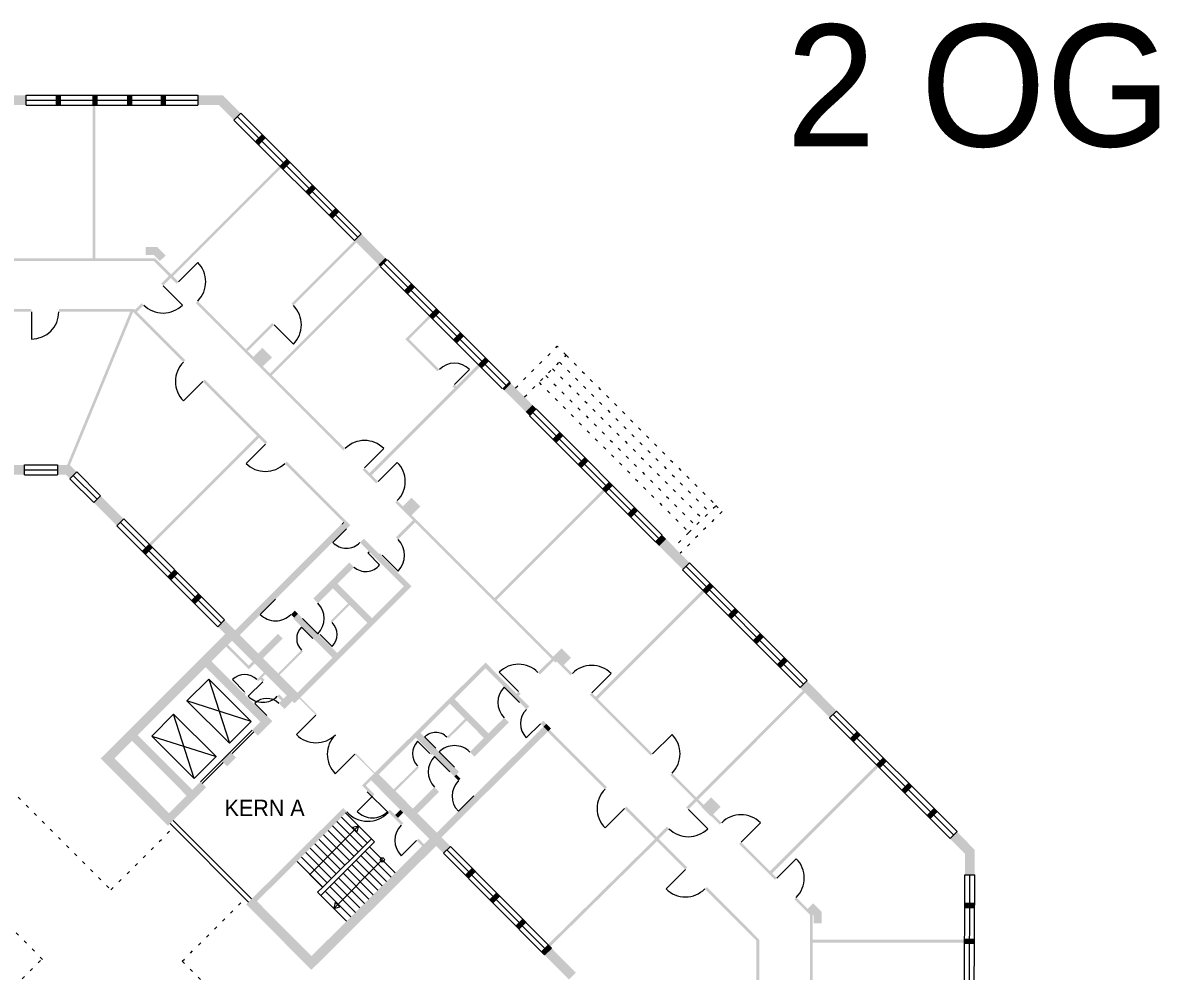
# Model space of a CAD drawing. Header units: inches. Extents: x 27060 to 97777, y 12981 to 79657.
# Drawn here: x 55818 to 97777, y 44649 to 79657 of the extents above; entities that cross this region are included whole.
import ezdxf

# ---------------------------------------------------------------- set-up
doc = ezdxf.new("R2010")
doc.units = ezdxf.units.IN
doc.header["$LTSCALE"] = 300
doc.header["$MEASUREMENT"] = 0
doc.header["$PDMODE"] = 34
doc.header["$PDSIZE"] = 5
for name, pattern in [('Punktlinie', [1.4, 0.4, -1]), ('Standardmuster', [0]), ('Volllinie', [0])]:
    doc.linetypes.add(name, pattern=pattern)
doc.layers.add('Grundebene', color=7, linetype='Continuous')
doc.styles.add('ARIAL', font='arial.ttf', dxfattribs={"height": 0.2})

# ---------------------------------------------------------------- blocks, each defined once
blk = doc.blocks.new('door-3A')
at = {"layer": 'Grundebene', "color": 18, "linetype": 'Standardmuster', "lineweight": 13, "true_color": 0x000000}
blk.add_line((68734, 51112), (68166, 50549), dxfattribs=at)
blk.add_arc((68734, 51112), 800, 224.8152, 314.8152, dxfattribs=at)
blk = doc.blocks.new('door-4EF')
at = {"layer": 'Grundebene', "color": 18, "linetype": 'Standardmuster', "lineweight": 13, "true_color": 0x000000}
blk.add_line((65153, 58384), (64587, 57818), dxfattribs=at)
blk.add_arc((65153, 58384), 800, 225, 315, dxfattribs=at)
blk = doc.blocks.new('door-4F7')
at = {"layer": 'Grundebene', "color": 18, "linetype": 'Standardmuster', "lineweight": 13, "true_color": 0x000000}
blk.add_line((66149, 57670), (66715, 57105), dxfattribs=at)
blk.add_arc((66149, 57670), 800, 315, 45, dxfattribs=at)
blk = doc.blocks.new('door-4FF')
at = {"layer": 'Grundebene', "color": 18, "linetype": 'Standardmuster', "lineweight": 13, "true_color": 0x000000}
blk.add_line((70358, 49478), (69791, 48914), dxfattribs=at)
blk.add_arc((70358, 49478), 800, 134.8152, 224.8152, dxfattribs=at)
blk = doc.blocks.new('door-507')
at = {"layer": 'Grundebene', "color": 18, "linetype": 'Standardmuster', "lineweight": 13, "true_color": 0x000000}
blk.add_line((74161, 54567), (73597, 55134), dxfattribs=at)
blk.add_arc((74161, 54567), 800, 134.8152, 224.8152, dxfattribs=at)
blk = doc.blocks.new('door-50F')
at = {"layer": 'Grundebene', "color": 18, "linetype": 'Standardmuster', "lineweight": 13, "true_color": 0x000000}
blk.add_line((71755, 52177), (71192, 52744), dxfattribs=at)
blk.add_arc((71755, 52177), 800, 44.8152, 134.8152, dxfattribs=at)
blk = doc.blocks.new('door-517')
at = {"layer": 'Grundebene', "color": 18, "linetype": 'Standardmuster', "lineweight": 13, "true_color": 0x000000}
blk.add_line((71585, 52007), (71021, 52575), dxfattribs=at)
blk.add_arc((71585, 52007), 800, 134.8152, 224.8152, dxfattribs=at)
blk = doc.blocks.new('door-524')
at = {"layer": 'Grundebene', "color": 18, "linetype": 'Standardmuster', "lineweight": 13, "true_color": 0x000000}
blk.add_line((72469, 51118), (71901, 50554), dxfattribs=at)
blk.add_arc((72469, 51118), 800, 134.8152, 224.8152, dxfattribs=at)
blk = doc.blocks.new('win-6C6')
at = {"layer": 'Grundebene', "color": 18, "linetype": 'Standardmuster', "lineweight": 13, "true_color": 0x000000}
for p, q in [((55948, 76620), (55948, 76980)), ((55948, 76980), (62286, 76980)), ((55948, 76800), (62286, 76800)), ((62286, 76980), (62286, 76620)), ((55948, 76620), (62286, 76620))]:
    blk.add_line(p, q, dxfattribs=at)
blk = doc.blocks.new('win-6D1')
at = {"layer": 'Grundebene', "color": 18, "linetype": 'Standardmuster', "lineweight": 13, "true_color": 0x000000}
for p, q in [((63612, 76066), (63867, 76321)), ((63612, 76066), (68063, 71615)), ((63739, 76194), (68191, 71742)), ((63867, 76321), (68318, 71869)), ((68318, 71869), (68063, 71615))]:
    blk.add_line(p, q, dxfattribs=at)
blk = doc.blocks.new('win-8BE')
at = {"layer": 'Grundebene', "color": 18, "linetype": 'Standardmuster', "lineweight": 13, "true_color": 0x000000}
for p, q in [((90581, 41875), (90602, 48213)), ((90602, 48213), (90962, 48212)), ((90761, 41874), (90782, 48213)), ((90941, 41874), (90962, 48212)), ((90941, 41874), (90581, 41875))]:
    blk.add_line(p, q, dxfattribs=at)
blk = doc.blocks.new('win-8C9')
at = {"layer": 'Grundebene', "color": 18, "linetype": 'Standardmuster', "lineweight": 13, "true_color": 0x000000}
for p, q in [((85608, 53999), (85863, 54254)), ((90314, 49802), (85863, 54254)), ((90060, 49548), (85608, 53999)), ((90187, 49675), (85735, 54126)), ((90314, 49802), (90060, 49548))]:
    blk.add_line(p, q, dxfattribs=at)
blk = doc.blocks.new('win-8D4')
at = {"layer": 'Grundebene', "color": 18, "linetype": 'Standardmuster', "lineweight": 13, "true_color": 0x000000}
for p, q in [((80429, 59723), (80175, 59468)), ((84647, 55250), (80302, 59595)), ((84774, 55378), (80429, 59723)), ((84520, 55123), (80175, 59468)), ((84520, 55123), (84774, 55378))]:
    blk.add_line(p, q, dxfattribs=at)
blk = doc.blocks.new('win-95C')
at = {"layer": 'Grundebene', "color": 18, "linetype": 'Standardmuster', "lineweight": 13, "true_color": 0x000000}
for p, q in [((59290, 61093), (59545, 61348)), ((63272, 57621), (59545, 61348)), ((63017, 57366), (59290, 61093)), ((63145, 57493), (59417, 61221)), ((63272, 57621), (63017, 57366))]:
    blk.add_line(p, q, dxfattribs=at)
blk = doc.blocks.new('win-967')
at = {"layer": 'Grundebene', "color": 18, "linetype": 'Standardmuster', "lineweight": 13, "true_color": 0x000000}
for p, q in [((55879, 62975), (55879, 63335)), ((55879, 63335), (57101, 63335)), ((55879, 63155), (57101, 63155)), ((55879, 62975), (57101, 62975)), ((57101, 63335), (57101, 62975))]:
    blk.add_line(p, q, dxfattribs=at)
blk = doc.blocks.new('win-972')
at = {"layer": 'Grundebene', "color": 18, "linetype": 'Standardmuster', "lineweight": 13, "true_color": 0x000000}
for p, q in [((57559, 62825), (57813, 63079)), ((58566, 62072), (57686, 62952)), ((58693, 62200), (57813, 63079)), ((58439, 61945), (57559, 62825)), ((58693, 62200), (58439, 61945))]:
    blk.add_line(p, q, dxfattribs=at)
blk = doc.blocks.new('win-A2D')
at = {"layer": 'Grundebene', "color": 18, "linetype": 'Standardmuster', "lineweight": 13, "true_color": 0x000000}
for p, q in [((71351, 49005), (71607, 49259)), ((75209, 45378), (71479, 49132)), ((75336, 45505), (71607, 49259)), ((75081, 45251), (71351, 49005)), ((75336, 45505), (75081, 45251))]:
    blk.add_line(p, q, dxfattribs=at)
blk = doc.blocks.new('door-AF5')
at = {"layer": 'Grundebene', "color": 18, "linetype": 'Standardmuster', "lineweight": 13, "true_color": 0x000000}
blk.add_line((74935, 53787), (74409, 53265), dxfattribs=at)
blk.add_arc((74935, 53787), 741, 134.8152, 224.8152, dxfattribs=at)
blk = doc.blocks.new('door-B25')
at = {"layer": 'Grundebene', "color": 18, "linetype": 'Standardmuster', "lineweight": 13, "true_color": 0x000000}
blk.add_line((66796, 57080), (67239, 56637), dxfattribs=at)
blk.add_arc((66796, 57080), 626, 315, 45, dxfattribs=at)
blk = doc.blocks.new('door-C82')
at = {"layer": 'Grundebene', "color": 18, "linetype": 'Standardmuster', "lineweight": 13, "true_color": 0x000000}
blk.add_line((70849, 52680), (70395, 53137), dxfattribs=at)
blk.add_arc((70849, 52680), 644, 134.8152, 224.8152, dxfattribs=at)
blk = doc.blocks.new('door-C8A')
at = {"layer": 'Grundebene', "color": 18, "linetype": 'Standardmuster', "lineweight": 13, "true_color": 0x000000}
blk.add_line((71064, 52885), (70657, 53295), dxfattribs=at)
blk.add_arc((71064, 52885), 578, 44.8152, 134.8152, dxfattribs=at)
blk = doc.blocks.new('door-CAF')
at = {"layer": 'Grundebene', "color": 18, "linetype": 'Standardmuster', "lineweight": 13, "true_color": 0x000000}
blk.add_line((64679, 55330), (64146, 54797), dxfattribs=at)
blk.add_arc((64679, 55330), 754, 225, 315, dxfattribs=at)
blk = doc.blocks.new('door-CBF')
at = {"layer": 'Grundebene', "color": 18, "linetype": 'Standardmuster', "lineweight": 13, "true_color": 0x000000}
blk.add_line((67767, 60973), (67266, 60471), dxfattribs=at)
blk.add_arc((67767, 60973), 709, 225, 315, dxfattribs=at)
blk = doc.blocks.new('door-F7E')
at = {"layer": 'Grundebene', "color": 18, "linetype": 'Standardmuster', "lineweight": 13, "true_color": 0x000000}
blk.add_line((64826, 54092), (64383, 54536), dxfattribs=at)
blk.add_arc((64826, 54092), 627, 45, 135, dxfattribs=at)
blk = doc.blocks.new('door-F86')
at = {"layer": 'Grundebene', "color": 18, "linetype": 'Standardmuster', "lineweight": 13, "true_color": 0x000000}
blk.add_line((66531, 56928), (66107, 57352), dxfattribs=at)
blk.add_arc((66531, 56928), 599, 135, 225, dxfattribs=at)
blk = doc.blocks.new('door-F97')
at = {"layer": 'Grundebene', "color": 18, "linetype": 'Standardmuster', "lineweight": 13, "true_color": 0x000000}
blk.add_line((69090, 60002), (69674, 59418), dxfattribs=at)
blk.add_arc((69090, 60002), 826, 315, 45, dxfattribs=at)
blk = doc.blocks.new('win-FB0')
at = {"layer": 'Grundebene', "color": 18, "linetype": 'Standardmuster', "lineweight": 13, "true_color": 0x000000}
for p, q in [((74524, 65154), (74771, 65401)), ((79183, 60496), (74524, 65154)), ((79306, 60619), (74648, 65277)), ((79429, 60742), (74771, 65401)), ((79429, 60742), (79183, 60496))]:
    blk.add_line(p, q, dxfattribs=at)
blk = doc.blocks.new('door-10E8')
at = {"layer": 'Grundebene', "color": 18, "linetype": 'Standardmuster', "lineweight": 13, "true_color": 0x000000}
blk.add_line((83661, 48090), (84375, 48804), dxfattribs=at)
blk.add_arc((83661, 48090), 1010, 315, 45, dxfattribs=at)
blk = doc.blocks.new('door-10F0')
at = {"layer": 'Grundebene', "color": 18, "linetype": 'Standardmuster', "lineweight": 13, "true_color": 0x000000}
blk.add_line((82336, 49416), (83050, 50130), dxfattribs=at)
blk.add_arc((82336, 49416), 1010, 45, 135, dxfattribs=at)
blk = doc.blocks.new('door-10F8')
at = {"layer": 'Grundebene', "color": 18, "linetype": 'Standardmuster', "lineweight": 13, "true_color": 0x000000}
blk.add_line((80284, 48403), (79569, 47689), dxfattribs=at)
blk.add_arc((80284, 48403), 1010, 225, 315, dxfattribs=at)
blk = doc.blocks.new('door-1100')
at = {"layer": 'Grundebene', "color": 18, "linetype": 'Standardmuster', "lineweight": 13, "true_color": 0x000000}
blk.add_line((79074, 52677), (79789, 53391), dxfattribs=at)
blk.add_arc((79074, 52677), 1010, 315, 45, dxfattribs=at)
blk = doc.blocks.new('door-1108')
at = {"layer": 'Grundebene', "color": 18, "linetype": 'Standardmuster', "lineweight": 13, "true_color": 0x000000}
blk.add_line((78029, 50657), (77315, 49943), dxfattribs=at)
blk.add_arc((78029, 50657), 1010, 135, 225, dxfattribs=at)
blk = doc.blocks.new('door-1110')
at = {"layer": 'Grundebene', "color": 18, "linetype": 'Standardmuster', "lineweight": 13, "true_color": 0x000000}
blk.add_line((76823, 54928), (77537, 55642), dxfattribs=at)
blk.add_arc((76823, 54928), 1010, 45, 135, dxfattribs=at)
blk = doc.blocks.new('door-1134')
at = {"layer": 'Grundebene', "color": 18, "linetype": 'Standardmuster', "lineweight": 13, "true_color": 0x000000}
blk.add_line((80391, 50625), (81105, 49911), dxfattribs=at)
blk.add_arc((80391, 50625), 1010, 225, 315, dxfattribs=at)
blk = doc.blocks.new('door-113C')
at = {"layer": 'Grundebene', "color": 18, "linetype": 'Standardmuster', "lineweight": 13, "true_color": 0x000000}
blk.add_line((74121, 54969), (73410, 55686), dxfattribs=at)
blk.add_arc((74121, 54969), 1010, 44.8152, 134.8152, dxfattribs=at)
blk = doc.blocks.new('door-1144')
at = {"layer": 'Grundebene', "color": 18, "linetype": 'Standardmuster', "lineweight": 13, "true_color": 0x000000}
for p, q in [((66643, 54099), (65922, 53383)), ((68077, 52657), (67355, 51940))]:
    blk.add_line(p, q, dxfattribs=at)
for centre, start, end in [((66643, 54099), 224.8152, 314.8152), ((68077, 52657), 134.8152, 224.8152)]:
    blk.add_arc(centre, 1017, start, end, dxfattribs=at)
blk = doc.blocks.new('door-114E')
at = {"layer": 'Grundebene', "color": 18, "linetype": 'Standardmuster', "lineweight": 13, "true_color": 0x000000}
blk.add_line((64011, 54961), (63559, 55413), dxfattribs=at)
blk.add_arc((64011, 54961), 640, 45, 135, dxfattribs=at)
blk = doc.blocks.new('door-1161')
at = {"layer": 'Grundebene', "color": 18, "linetype": 'Standardmuster', "lineweight": 13, "true_color": 0x000000}
blk.add_line((71753, 66308), (72308, 66863), dxfattribs=at)
blk.add_arc((71753, 66308), 784, 45, 135, dxfattribs=at)
blk = doc.blocks.new('door-1169')
at = {"layer": 'Grundebene', "color": 18, "linetype": 'Standardmuster', "lineweight": 13, "true_color": 0x000000}
blk.add_line((68939, 62725), (69647, 63432), dxfattribs=at)
blk.add_arc((68939, 62725), 1000, 315, 45, dxfattribs=at)
blk = doc.blocks.new('door-1171')
at = {"layer": 'Grundebene', "color": 18, "linetype": 'Standardmuster', "lineweight": 13, "true_color": 0x000000}
blk.add_line((68437, 63227), (69151, 63941), dxfattribs=at)
blk.add_arc((68437, 63227), 1010, 45, 135, dxfattribs=at)
blk = doc.blocks.new('door-1179')
at = {"layer": 'Grundebene', "color": 18, "linetype": 'Standardmuster', "lineweight": 13, "true_color": 0x000000}
blk.add_line((64776, 64106), (64062, 63391), dxfattribs=at)
blk.add_arc((64776, 64106), 1010, 225, 315, dxfattribs=at)
blk = doc.blocks.new('door-1181')
at = {"layer": 'Grundebene', "color": 18, "linetype": 'Standardmuster', "lineweight": 13, "true_color": 0x000000}
blk.add_line((65096, 68506), (65810, 67792), dxfattribs=at)
blk.add_arc((65096, 68506), 1010, 315, 45, dxfattribs=at)
blk = doc.blocks.new('door-1189')
at = {"layer": 'Grundebene', "color": 18, "linetype": 'Standardmuster', "lineweight": 13, "true_color": 0x000000}
blk.add_line((62464, 66417), (61750, 65703), dxfattribs=at)
blk.add_arc((62464, 66417), 1010, 135, 225, dxfattribs=at)
blk = doc.blocks.new('door-1191')
at = {"layer": 'Grundebene', "color": 18, "linetype": 'Standardmuster', "lineweight": 13, "true_color": 0x000000}
blk.add_line((60999, 69952), (61713, 69237), dxfattribs=at)
blk.add_arc((60999, 69952), 1010, 225, 315, dxfattribs=at)
blk = doc.blocks.new('door-1199')
at = {"layer": 'Grundebene', "color": 18, "linetype": 'Standardmuster', "lineweight": 13, "true_color": 0x000000}
blk.add_line((61565, 70099), (62279, 70813), dxfattribs=at)
blk.add_arc((61565, 70099), 1010, 315, 45, dxfattribs=at)
blk = doc.blocks.new('door-11A1')
at = {"layer": 'Grundebene', "color": 18, "linetype": 'Standardmuster', "lineweight": 13, "true_color": 0x000000}
blk.add_line((56141, 68990), (56141, 67980), dxfattribs=at)
blk.add_arc((56141, 68990), 1010, 270, 0, dxfattribs=at)

msp = doc.modelspace()

# ---------------------------------------------------------------- hatches: boundary and pattern name
at = {"layer": 'Grundebene', "true_color": 0x000000, "transparency": 33554687}
h = msp.add_hatch(color=18, dxfattribs=at)
h.paths.add_polyline_path([(39628, 70860), (39628, 71220), (37255, 71220), (37255, 70860)], flags=0)
h.paths.add_polyline_path([(73846, 66342), (74637, 65550), (74383, 65295), (73591, 66087)], flags=0)
h.paths.add_polyline_path([(70313, 61225), (70376, 61288), (70121, 61543), (70058, 61480)], flags=0)
h.paths.add_polyline_path([(68953, 70726), (68063, 71615), (68318, 71869), (69207, 70980)], flags=0)
h.paths.add_polyline_path([(62286, 76980), (62286, 76620), (63058, 76620), (63612, 76066), (63867, 76321), (63207, 76980)], flags=0)
h.paths.add_polyline_path([(54423, 76620), (54423, 76980), (55948, 76980), (55948, 76620)], flags=0)
h.paths.add_polyline_path([(46626, 76620), (48101, 76620), (48101, 76980), (46626, 76980)], flags=0)
h.paths.add_polyline_path([(38846, 76620), (38846, 76980), (40394, 76980), (40394, 76620)], flags=0)
h.paths.add_polyline_path([(31328, 75875), (31688, 75875), (31688, 76620), (32508, 76620), (32508, 76980), (31328, 76980)], flags=0)
h.paths.add_polyline_path([(31717, 74812), (35308, 71220), (36455, 71220), (36455, 70860), (35159, 70860), (31328, 74691), (31328, 74812)], flags=0)
h.paths.add_polyline_path([(41755, 64175), (39268, 66661), (39268, 70060), (39628, 70060), (39628, 66810), (42009, 64429)], flags=0)
for points in [[(57032, 76620), (57032, 76980), (57232, 76980), (57232, 76620)], [(58388, 76620), (58388, 76980), (58588, 76980), (58588, 76620)], [(59668, 76620), (59668, 76980), (59868, 76980), (59868, 76620)], [(60912, 76620), (60912, 76980), (61112, 76980), (61112, 76620)], [(58500, 76620), (58500, 70960), (58400, 70960), (58400, 76620)], [(64396, 75283), (64650, 75537), (64792, 75396), (64537, 75141)], [(65372, 74306), (61365, 70299), (61294, 70370), (65301, 74377)], [(65301, 74377), (65556, 74631), (65697, 74490), (65443, 74235)], [(66248, 73430), (66503, 73685), (66644, 73543), (66390, 73289)], [(67109, 72569), (67364, 72824), (67505, 72682), (67251, 72428)], [(60356, 71384), (60781, 71384), (61094, 71071), (60881, 70859), (60656, 71084), (60356, 71084)], [(69285, 70902), (69031, 70648), (68953, 70726), (69207, 70980)], [(69028, 70651), (65020, 66643), (64950, 66714), (68957, 70721)], [(69899, 69780), (70153, 70034), (70295, 69893), (70040, 69638)], [(57456, 63335), (59786, 68990), (59895, 68990), (57564, 63335)], [(70820, 68858), (71074, 69113), (71216, 68972), (70961, 68717)], [(71706, 67973), (71960, 68227), (72102, 68086), (71847, 67831)], [(64660, 67657), (65015, 67302), (64661, 66949), (64306, 67304)], [(72632, 67047), (72886, 67301), (73027, 67160), (72773, 66905)], [(72709, 66969), (68702, 62962), (68624, 63040), (72632, 67047)], [(73521, 66158), (73775, 66412), (73846, 66342), (73591, 66087)], [(74383, 65295), (74637, 65550), (74779, 65409), (74524, 65154)], [(60475, 60417), (64470, 64412), (64541, 64341), (60546, 60347)], [(75380, 64298), (75635, 64553), (75776, 64411), (75522, 64157)], [(76307, 63371), (76562, 63625), (76703, 63484), (76449, 63229)], [(77211, 62467), (77466, 62722), (77607, 62580), (77352, 62326)], [(70170, 62127), (70495, 61802), (70141, 61449), (69816, 61774)], [(77321, 62358), (73313, 58350), (73236, 58428), (77243, 62435)], [(78140, 61538), (78395, 61792), (78536, 61651), (78282, 61396)], [(67757, 60988), (63831, 57062), (63661, 57232), (67587, 61158)], [(67658, 61229), (67680, 61207), (67609, 61136), (67587, 61158)], [(79175, 60488), (79429, 60742), (79571, 60601), (79316, 60346)], [(60221, 60163), (60475, 60417), (60617, 60276), (60362, 60021)], [(61158, 59226), (61412, 59480), (61554, 59339), (61299, 59084)], [(68543, 57508), (67265, 58786), (67435, 58956), (68713, 57678)], [(81311, 58840), (81057, 58586), (80915, 58727), (81170, 58982)], [(62039, 58344), (62294, 58599), (62435, 58458), (62181, 58203)], [(80996, 58647), (77050, 54701), (76972, 54779), (80918, 58725)], [(65838, 57699), (65718, 57818), (65860, 57960), (65980, 57840)], [(82242, 57910), (81987, 57656), (81846, 57797), (82100, 58052)], [(67258, 56222), (65980, 57501), (66149, 57670), (67428, 56392)], [(63541, 56843), (59203, 52505), (61433, 50275), (61179, 50020), (58694, 52505), (63286, 57097)], [(83171, 56980), (82917, 56726), (82776, 56867), (83030, 57122)], [(63396, 56698), (64161, 55933), (64306, 56078), (64377, 56007), (64161, 55791), (63325, 56627)], [(75373, 56237), (75708, 56572), (76061, 56219), (75726, 55884)], [(84059, 56093), (83804, 55838), (83663, 55980), (83918, 56234)], [(68860, 52023), (72906, 56043), (73012, 55936), (68966, 51917)], [(84697, 54931), (80759, 50993), (80681, 51071), (84619, 55009)], [(72845, 53259), (71545, 54567), (71715, 54736), (73015, 53428)], [(75151, 53783), (75321, 53613), (75215, 53507), (75045, 53677)], [(61867, 51133), (59849, 53151), (60061, 53363), (62079, 51345)], [(71585, 52007), (70285, 53316), (70456, 53485), (71755, 52177)], [(75214, 53507), (71275, 49593), (71106, 49763), (75045, 53677)], [(86751, 53366), (86496, 53111), (86355, 53253), (86609, 53507)], [(87721, 52396), (87466, 52141), (87325, 52283), (87579, 52537)], [(83409, 48342), (87337, 52270), (87415, 52193), (83487, 48265)], [(71754, 51837), (71905, 51685), (71976, 51756), (71825, 51908)], [(88656, 51458), (88401, 51203), (88260, 51345), (88514, 51599)], [(81230, 51067), (81580, 50717), (81226, 50364), (80876, 50714)], [(64325, 47374), (67645, 50673), (67786, 50531), (64466, 47232)], [(69564, 50419), (69757, 50610), (69863, 50504), (69670, 50312)], [(89588, 50529), (89333, 50274), (89192, 50416), (89446, 50670)], [(71082, 49276), (66475, 44699), (64069, 47120), (64325, 47374), (66477, 45208), (70828, 49532)], [(75208, 45634), (79156, 49530), (79234, 49452), (75285, 45556)], [(72147, 48205), (72401, 48459), (72543, 48318), (72288, 48063)], [(73048, 47298), (73302, 47553), (73444, 47411), (73189, 47157)], [(84999, 47156), (85316, 46838), (85316, 46424), (85016, 46424), (85016, 46714), (84786, 46944)], [(90960, 46975), (90600, 46975), (90600, 47175), (90960, 47175)], [(74008, 46332), (74262, 46586), (74404, 46445), (74149, 46190)], [(90577, 45710), (84979, 45710), (84979, 45810), (90577, 45810)], [(90927, 45655), (90577, 45655), (90577, 45855), (90927, 45855)], [(74954, 45379), (75208, 45634), (75350, 45492), (75095, 45238)]]:
    msp.add_hatch(color=18, dxfattribs=at).paths.add_polyline_path(points, flags=0)
h = msp.add_hatch(color=18, dxfattribs=at)
h.paths.add_polyline_path([(65096, 68506), (65025, 68576), (64056, 67608), (64127, 67537)], flags=0)
h.paths.add_polyline_path([(68134, 71544), (65810, 69220), (65739, 69291), (68063, 71615)], flags=0)
h = msp.add_hatch(color=18, dxfattribs=at)
h.paths.add_polyline_path([(61494, 70028), (60662, 70860), (54715, 70860), (54715, 70960), (60704, 70960), (61565, 70099)], flags=0)
h.paths.add_polyline_path([(39628, 70960), (40250, 70960), (40250, 70860), (39628, 70860)], flags=0)
h.paths.add_polyline_path([(44148, 70860), (44148, 70960), (41260, 70960), (41260, 70860)], flags=0)
h.paths.add_polyline_path([(48020, 70960), (45158, 70960), (45158, 70860), (48020, 70860)], flags=0)
h.paths.add_polyline_path([(49030, 70960), (49030, 70860), (50668, 70860), (50668, 70960)], flags=0)
h.paths.add_polyline_path([(53705, 70860), (51678, 70860), (51678, 70960), (53705, 70960)], flags=0)
h.paths.add_polyline_path([(62279, 69384), (62209, 69314), (67652, 63870), (67723, 63941)], flags=0)
h.paths.add_polyline_path([(68437, 63227), (68939, 62725), (68868, 62654), (68366, 63156)], flags=0)
h.paths.add_polyline_path([(75233, 56289), (75304, 56360), (69647, 62017), (69576, 61947)], flags=0)
h = msp.add_hatch(color=18, dxfattribs=at)
h.paths.add_polyline_path([(60285, 69237), (60214, 69308), (59965, 69058), (60035, 68988)], flags=0)
h.paths.add_polyline_path([(61214, 70308), (60928, 70022), (60999, 69952), (61285, 70237)], flags=0)
h = msp.add_hatch(color=18, dxfattribs=at)
h.paths.add_polyline_path([(62535, 66488), (62464, 66417), (64776, 64106), (64847, 64176)], flags=0)
h.paths.add_polyline_path([(45097, 64913), (45448, 65260), (45377, 65331), (45026, 64984)], flags=0)
h.paths.add_polyline_path([(51876, 68990), (49211, 68990), (46165, 65971), (46095, 66042), (49170, 69090), (51876, 69090)], flags=0)
h.paths.add_polyline_path([(52886, 68990), (56141, 68990), (56141, 69090), (52886, 69090)], flags=0)
h.paths.add_polyline_path([(57151, 69090), (59933, 69090), (61821, 67202), (61750, 67132), (59891, 68990), (57151, 68990)], flags=0)
h.paths.add_polyline_path([(67677, 61204), (65490, 63391), (65561, 63462), (67748, 61275)], flags=0)
h = msp.add_hatch(color=18, dxfattribs=at)
h.paths.add_polyline_path([(70820, 68858), (70891, 68788), (70082, 67979), (71199, 66863), (71128, 66792), (69941, 67979)], flags=0)
h.paths.add_polyline_path([(71752, 66168), (71682, 66238), (71753, 66308), (71823, 66238)], flags=0)
h = msp.add_hatch(color=18, dxfattribs=at)
h.paths.add_polyline_path([(49633, 60945), (49379, 61200), (48492, 60313), (48747, 60058)], flags=0)
h.paths.add_polyline_path([(51962, 62975), (51962, 63335), (51515, 63335), (51263, 63083), (51517, 62829), (51664, 62975)], flags=0)
h.paths.add_polyline_path([(54394, 63335), (54394, 62975), (55879, 62975), (55879, 63335)], flags=0)
h.paths.add_polyline_path([(57101, 62975), (57408, 62975), (57559, 62825), (57813, 63079), (57557, 63335), (57101, 63335)], flags=0)
h.paths.add_polyline_path([(58693, 62200), (58439, 61945), (59290, 61093), (59545, 61348)], flags=0)
h.paths.add_polyline_path([(65851, 54533), (63017, 57366), (63272, 57621), (66106, 54787)], flags=0)
h = msp.add_hatch(color=18, dxfattribs=at)
h.paths.add_polyline_path([(70171, 58852), (66106, 54787), (65964, 54929), (69888, 58852), (68269, 60471), (68410, 60613)], flags=0)
h.paths.add_polyline_path([(67748, 61275), (67909, 61114), (67767, 60973), (67606, 61134)], flags=0)
h = msp.add_hatch(color=18, dxfattribs=at)
h.paths.add_polyline_path([(69090, 60002), (69012, 60080), (68977, 60046), (69055, 59968)], flags=0)
h.paths.add_polyline_path([(70305, 61217), (69674, 60586), (69596, 60664), (70227, 61295)], flags=0)
h = msp.add_hatch(color=18, dxfattribs=at)
h.paths.add_polyline_path([(85128, 25573), (84768, 25574), (84761, 23201), (85121, 23200)], flags=0)
h.paths.add_polyline_path([(84758, 22401), (85118, 22400), (85115, 21253), (88694, 17650), (88693, 17261), (88573, 17262), (84754, 21105)], flags=0)
h.paths.add_polyline_path([(75304, 56360), (75233, 56289), (75487, 56034), (75558, 56105)], flags=0)
h.paths.add_polyline_path([(80181, 59476), (79316, 60346), (79571, 60600), (80437, 59729)], flags=0)
h.paths.add_polyline_path([(84512, 55116), (85615, 54007), (85870, 54260), (84768, 55370)], flags=0)
h.paths.add_polyline_path([(90964, 49133), (90962, 48212), (90602, 48213), (90604, 48985), (90052, 49541), (90307, 49794)], flags=0)
h.paths.add_polyline_path([(90581, 41875), (90576, 40350), (90936, 40349), (90941, 41874)], flags=0)
h.paths.add_polyline_path([(90911, 32552), (90551, 32553), (90556, 34028), (90916, 34027)], flags=0)
h.paths.add_polyline_path([(90531, 26321), (90526, 24773), (90886, 24772), (90891, 26320)], flags=0)
h.paths.add_polyline_path([(90862, 17254), (89756, 17258), (89757, 17618), (90503, 17615), (90505, 18435), (90865, 18434)], flags=0)
h.paths.add_polyline_path([(78345, 27976), (78090, 27722), (80568, 25228), (83967, 25217), (83968, 25577), (80718, 25587)], flags=0)
h = msp.add_hatch(color=18, dxfattribs=at)
h.paths.add_polyline_path([(68047, 59568), (67877, 59737), (66545, 58406), (66715, 58236)], flags=0)
h.paths.add_polyline_path([(64686, 56207), (65414, 56935), (65244, 57105), (64516, 56377)], flags=0)
h.paths.add_polyline_path([(65810, 57670), (65980, 57501), (66149, 57670), (65980, 57840)], flags=0)
h = msp.add_hatch(color=18, dxfattribs=at)
h.paths.add_polyline_path([(66588, 56872), (66531, 56928), (66740, 57137), (66796, 57080)], flags=0)
h.paths.add_polyline_path([(66107, 56505), (66164, 56448), (65304, 55588), (65248, 55645)], flags=0)
h.paths.add_polyline_path([(67183, 57580), (67827, 58224), (67884, 58168), (67239, 57523)], flags=0)
h = msp.add_hatch(color=18, dxfattribs=at)
h.paths.add_polyline_path([(62572, 55874), (62784, 56086), (65014, 53856), (64497, 53339), (64285, 53551), (64590, 53856)], flags=0)
h.paths.add_polyline_path([(63368, 52209), (63693, 52535), (63481, 52747), (63155, 52421)], flags=0)
h.paths.add_polyline_path([(62590, 51432), (62378, 51644), (61221, 50487), (61433, 50275)], flags=0)
h = msp.add_hatch(color=18, dxfattribs=at)
h.paths.add_polyline_path([(74413, 54313), (74519, 54419), (73012, 55936), (72905, 55830)], flags=0)
h.paths.add_polyline_path([(75151, 53783), (75041, 53893), (74935, 53787), (75045, 53677)], flags=0)
h = msp.add_hatch(color=18, dxfattribs=at)
h.paths.add_polyline_path([(74838, 55681), (74915, 55603), (75418, 56103), (75341, 56181)], flags=0)
h.paths.add_polyline_path([(74124, 54817), (74199, 54891), (74121, 54969), (74046, 54895)], flags=0)
h = msp.add_hatch(color=18, dxfattribs=at)
h.paths.add_polyline_path([(84879, 42168), (84879, 39008), (84979, 39008), (84979, 42168)], flags=0)
h.paths.add_polyline_path([(75797, 55954), (76109, 55642), (76038, 55572), (75726, 55884)], flags=0)
h.paths.add_polyline_path([(76753, 54857), (76823, 54928), (79074, 52677), (79004, 52606)], flags=0)
h.paths.add_polyline_path([(79789, 51963), (79718, 51892), (81551, 50059), (81622, 50130)], flags=0)
h.paths.add_polyline_path([(83661, 48090), (83590, 48020), (82265, 49345), (82336, 49416)], flags=0)
h.paths.add_polyline_path([(84879, 46731), (84879, 43178), (84979, 43178), (84979, 46773), (84375, 47376), (84305, 47305)], flags=0)
h.paths.add_polyline_path([(84979, 37998), (84879, 37998), (84879, 35126), (84979, 35126)], flags=0)
h.paths.add_polyline_path([(84979, 34116), (84979, 28630), (84879, 28630), (84879, 34116)], flags=0)
h.paths.add_polyline_path([(84879, 25574), (84979, 25573), (84979, 27620), (84879, 27620)], flags=0)
h = msp.add_hatch(color=18, dxfattribs=at)
h.paths.add_polyline_path([(64717, 55666), (64774, 55610), (64520, 55356), (64464, 55413)], flags=0)
h.paths.add_polyline_path([(64068, 54904), (64011, 54961), (63960, 54910), (64017, 54853)], flags=0)
h = msp.add_hatch(color=18, dxfattribs=at)
h.paths.add_polyline_path([(65283, 54867), (65212, 54797), (65371, 54637), (65442, 54708)], flags=0)
h.paths.add_polyline_path([(64657, 55493), (64750, 55400), (64679, 55330), (64586, 55422)], flags=0)
h = msp.add_hatch(color=18, dxfattribs=at)
h.paths.add_polyline_path([(65270, 54536), (65482, 54324), (65771, 54613), (65559, 54825)], flags=0)
h.paths.add_polyline_path([(65014, 53856), (65038, 53880), (64826, 54092), (64802, 54068)], flags=0)
h = msp.add_hatch(color=18, dxfattribs=at)
h.paths.add_polyline_path([(66643, 54099), (66679, 54134), (66068, 54749), (66032, 54714)], flags=0)
h.paths.add_polyline_path([(68783, 51946), (68077, 52657), (68112, 52692), (68818, 51981)], flags=0)
h = msp.add_hatch(color=18, dxfattribs=at)
h.paths.add_polyline_path([(73763, 53832), (73593, 54003), (72323, 52740), (72492, 52570)], flags=0)
h.paths.add_polyline_path([(70222, 50653), (71018, 51444), (71187, 51273), (70391, 50483)], flags=0)
h.paths.add_polyline_path([(71754, 51837), (71585, 52007), (71755, 52177), (71925, 52006)], flags=0)
h = msp.add_hatch(color=18, dxfattribs=at)
h.paths.add_polyline_path([(71474, 53292), (71531, 53235), (72203, 53904), (72147, 53961)], flags=0)
h.paths.add_polyline_path([(71114, 52822), (71121, 52828), (71064, 52885), (71058, 52879)], flags=0)
h = msp.add_hatch(color=18, dxfattribs=at)
h.paths.add_polyline_path([(81068, 47759), (83007, 45820), (83007, 41734), (82907, 41734), (82907, 45779), (80998, 47689)], flags=0)
h.paths.add_polyline_path([(75197, 53489), (77315, 51371), (77386, 51442), (75268, 53560)], flags=0)
h.paths.add_polyline_path([(78100, 50728), (78029, 50657), (80284, 48403), (80354, 48474)], flags=0)
h.paths.add_polyline_path([(82907, 40724), (82907, 37157), (83007, 37157), (83007, 40724)], flags=0)
h.paths.add_polyline_path([(83007, 35208), (78906, 31114), (78836, 31184), (82907, 35249), (82907, 36147), (83007, 36147)], flags=0)
h = msp.add_hatch(color=18, dxfattribs=at)
h.paths.add_polyline_path([(70448, 52170), (70392, 52227), (69519, 51360), (69576, 51303)], flags=0)
h.paths.add_polyline_path([(70939, 52658), (70905, 52624), (70849, 52680), (70883, 52714)], flags=0)
h = msp.add_hatch(color=18, dxfattribs=at)
h.paths.add_polyline_path([(68676, 51698), (68483, 51507), (68805, 51183), (68734, 51112), (68341, 51507), (68605, 51769)], flags=0)
h.paths.add_polyline_path([(69298, 50545), (69794, 50045), (69865, 50116), (69369, 50615)], flags=0)
h.paths.add_polyline_path([(70429, 49548), (70358, 49478), (70565, 49270), (70636, 49340)], flags=0)
h = msp.add_hatch(color=18, dxfattribs=at)
h.paths.add_polyline_path([(71607, 49259), (68860, 52023), (68605, 51769), (71351, 49005)], flags=0)
h.paths.add_polyline_path([(75981, 44345), (75081, 45251), (75336, 45505), (76237, 44599)], flags=0)
h.paths.add_polyline_path([(76941, 43379), (76941, 43226), (77301, 43225), (77302, 43527), (77050, 43780), (76795, 43527)], flags=0)
h.paths.add_polyline_path([(77296, 41778), (77292, 40420), (76932, 40422), (76936, 41779)], flags=0)
h = msp.add_hatch(color=18, dxfattribs=at)
h.paths.add_polyline_path([(79676, 49911), (79599, 49989), (79219, 49609), (79297, 49531)], flags=0)
h.paths.add_polyline_path([(80610, 51000), (80313, 50703), (80391, 50625), (80688, 50922)], flags=0)

# ---------------------------------------------------------------- linework, layer by layer
at = {"layer": 'Grundebene', "color": 18, "linetype": 'Volllinie', "lineweight": 9, "true_color": 0x000000}
for p, q in [((73521, 66158), (69031, 70648)), ((69158, 70775), (70026, 69907)), ((69285, 70902), (73810, 66377)), ((70167, 69766), (70947, 68986)), ((71089, 68844), (71833, 68100)), ((71974, 67958), (72759, 67174)), ((72900, 67033), (73648, 66285)), ((68610, 60130), (68560, 60080)), ((68566, 60074), (68991, 59649)), ((62686, 55434), (61881, 54629)), ((64251, 53869), (62686, 55434)), ((62686, 55434), (63446, 53064)), ((61881, 54629), (63446, 53064)), ((64251, 53869), (61881, 54629)), ((60584, 53331), (61389, 54136)), ((61389, 54136), (62954, 52571)), ((62149, 51766), (61389, 54136)), ((63446, 53064), (64251, 53869)), ((62149, 51766), (60584, 53331)), ((60584, 53331), (62954, 52571)), ((62378, 51644), (64285, 53551)), ((63545, 52683), (64349, 53487)), ((62954, 52571), (62149, 51766)), ((62442, 51580), (63219, 52358)), ((68535, 51275), (69306, 50504)), ((67739, 50496), (68694, 49541)), ((61259, 50101), (64155, 47205)), ((64269, 47318), (61373, 50214)), ((66893, 47752), (68694, 49541)), ((68694, 49541), (68806, 49428)), ((66823, 47445), (68806, 49428)), ((68618, 49240), (69573, 48285)), ((66887, 47758), (65944, 48701)), ((65944, 48701), (66893, 47752)), ((66698, 47570), (66893, 47752)), ((66698, 47570), (66823, 47445)), ((66823, 47445), (67773, 46496)), ((67358, 47195), (67298, 46970)), ((67298, 46970), (67522, 47030)), ((67522, 47030), (67358, 47195))]:
    msp.add_line(p, q, dxfattribs=at)
at = {"layer": 'Grundebene', "color": 18, "linetype": 'Punktlinie', "lineweight": 9, "true_color": 0x000000}
for p, q in [((74011, 66176), (75552, 67717)), ((75883, 67385), (75552, 67717)), ((74342, 65845), (75883, 67385)), ((75632, 67134), (81168, 61598)), ((75883, 67385), (81411, 61840)), ((75380, 66883), (80916, 61348)), ((74878, 66380), (80412, 60847)), ((75129, 66632), (80664, 61097)), ((80412, 60847), (81411, 61840)), ((81411, 61840), (81636, 61613)), ((81636, 61613), (80091, 60078)), ((80412, 60847), (79865, 60304)), ((47630, 59095), (59075, 47650)), ((56551, 45089), (45087, 56553)), ((59075, 47650), (61392, 49968)), ((61709, 45016), (64027, 47333)), ((45103, 33679), (56532, 45108)), ((73072, 33653), (61709, 45016))]:
    msp.add_line(p, q, dxfattribs=at)
at = {"layer": 'Grundebene', "color": 18, "linetype": 'Volllinie', "lineweight": 13, "true_color": 0x000000}
for p, q in [((68214, 50021), (66419, 48226)), ((67254, 50011), (68207, 49057)), ((67417, 50175), (68372, 49220)), ((67581, 50338), (68536, 49384)), ((66765, 49517), (67715, 48568)), ((66926, 49683), (67879, 48731)), ((67090, 49847), (68043, 48894)), ((66435, 49192), (67386, 48241)), ((66599, 49356), (67542, 48413)), ((66108, 48865), (67058, 47915)), ((66271, 49029), (67222, 48078)), ((69093, 48765), (67298, 46970)), ((68133, 48755), (69087, 47801)), ((68297, 48919), (69252, 47964)), ((68461, 49082), (69415, 48128)), ((67642, 48264), (68594, 47312)), ((67806, 48427), (68758, 47475)), ((67969, 48591), (68922, 47638)), ((67314, 47936), (68265, 46985)), ((67478, 48100), (68430, 47148)), ((66987, 47609), (67937, 46659)), ((67151, 47772), (68101, 46822))]:
    msp.add_line(p, q, dxfattribs=at)
at = {"layer": 'Grundebene', "color": 18, "linetype": 'Standardmuster', "lineweight": 13, "true_color": 0x000000}
for p, q in [((67991, 49962), (68214, 50021)), ((68154, 49798), (67991, 49962)), ((68214, 50021), (68154, 49798))]:
    msp.add_line(p, q, dxfattribs=at)
at = {"layer": 'Grundebene', "color": 18, "linetype": 'Volllinie', "lineweight": 9, "true_color": 0x000000}
msp.add_circle((69096, 48762), 74.6, dxfattribs=at)
for centre, radius, start, end in [((68481, 60056), 653, 228.3548, 321.4502), ((68559, 51225), 1039, 221.9143, 315.993)]:
    msp.add_arc(centre, radius, start, end, dxfattribs=at)
at = {"layer": 'Grundebene', "color": 18, "linetype": 'Standardmuster', "lineweight": 13, "true_color": 0x000000}
msp.add_point((66419, 48226), dxfattribs=at)

# ---------------------------------------------------------------- block references
at = {"layer": 'Grundebene'}
for name in ['win-6C6', 'win-6D1', 'door-1199', 'door-1191', 'door-11A1', 'door-1181', 'door-1161', 'door-1189', 'win-FB0', 'door-1171', 'door-1179', 'door-1169', 'win-967', 'win-972', 'win-95C', 'door-CBF', 'door-F97', 'win-8D4', 'door-4EF', 'door-4F7', 'door-B25', 'door-F86', 'door-113C', 'door-1110', 'door-114E', 'door-CAF', 'door-507', 'door-F7E', 'door-AF5', 'win-8C9', 'door-1144', 'door-C8A', 'door-1100', 'door-C82', 'door-50F', 'door-517', 'door-524', 'door-1108', 'door-3A', 'door-1134', 'door-10F0', 'door-4FF', 'win-A2D', 'door-10E8', 'door-10F8', 'win-8BE']:
    msp.add_blockref(name, (0, 0), dxfattribs=at)

# ---------------------------------------------------------------- texts
at = {"layer": 'Grundebene', "color": 18, "lineweight": 18, "true_color": 0x000000, "style": 'ARIAL'}
for s, height, width, p in [('2 OG', 4500, 0.94679, (84000, 75090)), ('KERN A', 600, 0.947031, (63270, 50380))]:
    msp.add_text(s, height=height, dxfattribs=dict(at, width=width)).set_placement(p)

doc.saveas('drawing.dxf')
